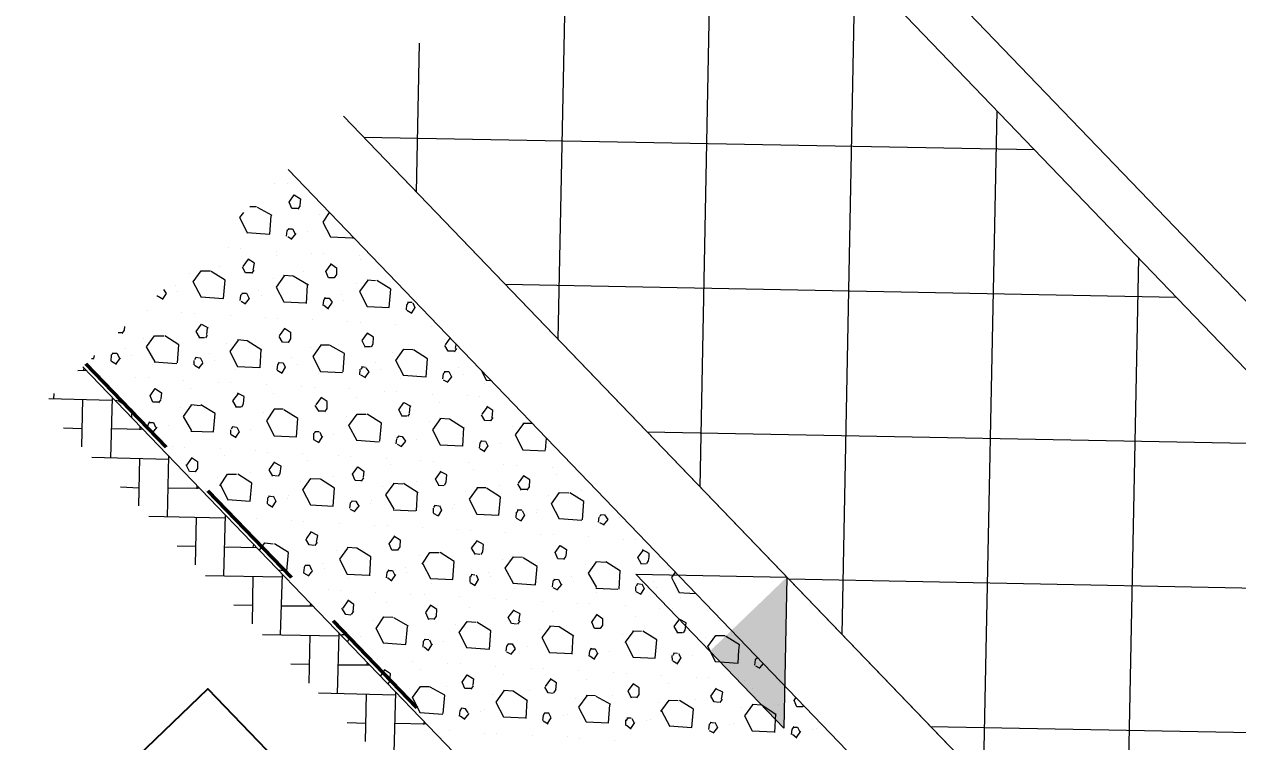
# Model space of a CAD drawing. Header units: metres. Extents: x 2687650.8 to 2687727.1, y 1234407.3 to 1234484.3.
# Drawn here: x 2687709.152 to 2687712.348, y 1234447.924 to 1234449.815 of the extents above; entities that cross this region are included whole.
import ezdxf

# ---------------------------------------------------------------- set-up
doc = ezdxf.new("R2010")
doc.units = ezdxf.units.M
for name, color, linetype in [('PDF_A__BEMH', 7, 'Continuous'), ('PDF_E_BETON', 7, 'Continuous'), ('PDF_Klappschnitt', 7, 'Continuous'), ('PDF_Text', 7, 'Continuous')]:
    doc.layers.add(name, color=color, linetype=linetype)
doc.layers.add('PDF_E_Klapschnitte', color=7, linetype='Continuous', true_color=0x7f7f7f)
doc.layers.add('PDF_E_Schnitte_1_50', color=7, linetype='Continuous', true_color=0x7f7f7f)
doc.styles.add('PDF Arial', font='arial.ttf')

# ---------------------------------------------------------------- blocks, each defined once
blk = doc.blocks.new('A$C1c84ec86')
at = {"layer": 'PDF_A__BEMH', "lineweight": 20}
blk.add_lwpolyline([(4547.53, 4005.65), (4575.68, 3977.5), (4519.37, 3977.5)], close=True, dxfattribs=at)
at = {"layer": 'PDF_A__BEMH', "transparency": 33554559}
blk.add_solid([(4547.53, 4005.65), (4547.53, 3977.5), (4575.68, 3977.5)], dxfattribs=at)
at = {"layer": 'PDF_E_BETON', "lineweight": 18}
for points in [[(4378.83, 3908.71), (4380.31, 3910.4)], [(4378.83, 3898.12), (4390.68, 3909.76)], [(4379.88, 3909.76), (4379.46, 3910.4)], [(4401.47, 3898.97), (4390.26, 3910.4)], [(4395.97, 3904.47), (4401.9, 3910.4)], [(4397.88, 3895.58), (4412.27, 3909.76)], [(4401.47, 3909.76), (4400.84, 3910.4)], [(4423.06, 3898.97), (4411.63, 3910.4)], [(4417.56, 3904.47), (4423.49, 3910.4)], [(4419.47, 3895.58), (4433.65, 3909.76)], [(4423.06, 3909.76), (4422.43, 3910.4)], [(4444.44, 3898.97), (4433.22, 3910.4)], [(4439.15, 3904.47), (4445.08, 3910.4)], [(4441.06, 3895.58), (4455.24, 3909.76)], [(4444.44, 3909.76), (4444.02, 3910.4)], [(4466.03, 3898.97), (4454.82, 3910.4)], [(4460.74, 3904.47), (4466.46, 3910.4)], [(4462.65, 3895.58), (4476.83, 3909.76)], [(4466.03, 3909.76), (4465.61, 3910.4)], [(4487.62, 3898.97), (4476.41, 3910.4)], [(4482.33, 3904.47), (4488.05, 3910.4)], [(4484.03, 3895.58), (4498.42, 3909.76)], [(4487.62, 3909.76), (4487.2, 3910.4)], [(4509.21, 3898.97), (4498, 3910.4)], [(4503.71, 3904.47), (4509.64, 3910.4)], [(4509.21, 3909.76), (4508.79, 3910.4)], [(4394.07, 3895.58), (4385.18, 3904.47)], [(4415.66, 3895.58), (4406.77, 3904.47)], [(4437.25, 3895.58), (4428.36, 3904.47)], [(4458.84, 3895.58), (4449.95, 3904.47)], [(4480.43, 3895.58), (4471.54, 3904.47)], [(4501.81, 3895.58), (4492.92, 3904.47)], [(4379.88, 3898.97), (4378.83, 3900.03)], [(4387.08, 3895.58), (4390.68, 3898.97)], [(4408.67, 3895.58), (4412.27, 3898.97)], [(4430.26, 3895.58), (4433.65, 3898.97)], [(4451.85, 3895.58), (4455.24, 3898.97)], [(4473.44, 3895.58), (4476.83, 3898.97)], [(4494.82, 3895.58), (4498.42, 3898.97)]]:
    blk.add_lwpolyline(points, dxfattribs=at)
at = {"layer": 'PDF_E_Klapschnitte', "lineweight": 18}
for points in [[(4393.22, 3983.21), (4393.22, 3983.21)], [(4394.7, 3985.33), (4395.34, 3982.37), (4399.57, 3981.1), (4403.8, 3985.12)], [(4404.01, 3985.12), (4403.8, 3985.33)], [(4408.25, 3983.21), (4408.25, 3983.21)], [(4414.6, 3980.25), (4415.23, 3976.65), (4419.47, 3975.38), (4423.7, 3979.4), (4420.52, 3983), (4416.29, 3981.94)], [(4417.14, 3984.48), (4417.14, 3984.48)], [(4426.03, 3983.85), (4426.87, 3984.7)], [(4426.24, 3983.85), (4426.45, 3983.21)], [(4426.24, 3983.21), (4427.3, 3982.16)], [(4427.09, 3984.7), (4428.36, 3984.27), (4428.78, 3982.58)], [(4434.92, 3983.85), (4434.92, 3983.85)], [(4441.06, 3983.21), (4440.63, 3985.33)], [(4443.81, 3983.64), (4442.75, 3982.58), (4441.06, 3983)], [(4443.6, 3984.48), (4442.96, 3985.33)], [(4444.02, 3983.64), (4443.81, 3984.7)], [(4452.7, 3985.33), (4455.24, 3984.48), (4456.09, 3985.33)], [(4455.45, 3983.64), (4455.45, 3983.64)], [(4470.06, 3983.64), (4471.75, 3985.33)], [(4470.27, 3983.64), (4470.9, 3980.04), (4475.14, 3978.77), (4479.37, 3982.79)], [(4479.37, 3983), (4477.25, 3985.33)], [(4505.62, 3984.7), (4505.62, 3984.7)], [(4512.81, 3983.85), (4512.81, 3983.85)], [(4519.37, 3981.52), (4519.16, 3982.37), (4518.53, 3983.21), (4517.89, 3983.85), (4515.99, 3983.21)], [(4518.32, 3980.46), (4516.62, 3980.89), (4516.2, 3983.21)], [(4524.45, 3984.48), (4524.45, 3984.48)], [(4526.15, 3985.33), (4526.57, 3983.64), (4527.84, 3983.21), (4530.8, 3982.37), (4531.65, 3983.21), (4533.98, 3985.33)], [(4539.48, 3984.48), (4539.48, 3984.48)], [(4543.29, 3984.7), (4543.29, 3984.7)], [(4550.7, 3976.65), (4546.26, 3977.92), (4545.62, 3981.52), (4547.32, 3983.21)], [(4550.49, 3976.65), (4554.94, 3980.67), (4552.61, 3983.21), (4551.76, 3984.27), (4547.53, 3983.21)], [(4557.26, 3985.12), (4557.48, 3985.33), (4557.48, 3984.48), (4558.32, 3983.43)], [(4560.02, 3983.85), (4558.75, 3983.43)], [(4559.59, 3985.33), (4559.8, 3983.85)], [(4566.15, 3985.12), (4566.15, 3985.12)], [(4575.04, 3985.33), (4575.04, 3984.91), (4573.99, 3983.85), (4572.29, 3984.48), (4572.08, 3985.33)], [(4581.61, 3983.64), (4581.61, 3983.64)], [(4379.25, 3980.25), (4379.25, 3980.25)], [(4381.58, 3982.58), (4381.58, 3982.58)], [(4388.14, 3980.04), (4387.08, 3978.98), (4385.39, 3979.62), (4384.96, 3981.94), (4386.87, 3982.37), (4387.93, 3981.1)], [(4388.35, 3980.04), (4388.14, 3981.1)], [(4409.31, 3982.58), (4409.31, 3982.58)], [(4414.39, 3980.25), (4416.08, 3981.73)], [(4428.99, 3982.58), (4427.51, 3982.16)], [(4447.62, 3981.52), (4447.62, 3981.52)], [(4449.95, 3981.31), (4449.95, 3981.31)], [(4457.14, 3980.25), (4457.14, 3980.25)], [(4463.49, 3978.77), (4462.22, 3980.25), (4460.32, 3979.83)], [(4460.95, 3977.5), (4460.53, 3979.83)], [(4468.79, 3981.1), (4468.79, 3981.1)], [(4483.81, 3981.1), (4483.81, 3981.1)], [(4485.93, 3980.67), (4485.93, 3980.67)], [(4495.03, 3973.05), (4490.59, 3974.32), (4489.95, 3977.92), (4491.65, 3979.62)], [(4499.27, 3977.29), (4496.09, 3980.89), (4491.86, 3979.83)], [(4493.55, 3982.58), (4493.55, 3982.58)], [(4501.59, 3981.73), (4502.44, 3982.37), (4503.92, 3982.16), (4504.13, 3980.25)], [(4501.81, 3981.73), (4501.81, 3981.1)], [(4501.81, 3980.89), (4502.65, 3979.83)], [(4504.35, 3980.46), (4503.08, 3980.04)], [(4510.48, 3981.52), (4510.48, 3981.52)], [(4519.37, 3981.31), (4518.32, 3980.25)], [(4524.03, 3979.62), (4524.03, 3979.62)], [(4531.86, 3981.73), (4531.86, 3981.73)], [(4570.18, 3980.67), (4570.18, 3980.67)], [(4577.16, 3979.4), (4578.01, 3980.25), (4579.28, 3979.83)], [(4577.16, 3979.62), (4577.37, 3978.77), (4578.22, 3977.71)], [(4579.28, 3980.04), (4579.7, 3978.13)], [(4581.18, 3982.58), (4581.18, 3982.58)], [(4394.28, 3977.71), (4394.28, 3977.71)], [(4401.47, 3976.86), (4401.47, 3976.86)], [(4404.65, 3976.23), (4406.55, 3976.65), (4407.82, 3975.38), (4408.04, 3974.32), (4406.98, 3973.27), (4405.28, 3973.9), (4404.86, 3976.23)], [(4413.12, 3977.5), (4413.12, 3977.5)], [(4428.14, 3977.5), (4428.14, 3977.5)], [(4439.15, 3969.67), (4443.6, 3973.69), (4440.42, 3977.29), (4436.19, 3976.23)], [(4445.93, 3978.13), (4446.77, 3978.98), (4448.25, 3978.56), (4448.47, 3976.86)], [(4446.14, 3978.35), (4446.14, 3977.5), (4446.98, 3976.44)], [(4448.68, 3976.86), (4447.41, 3976.44)], [(4454.82, 3978.13), (4454.82, 3978.13)], [(4463.49, 3978.98), (4463.71, 3977.92), (4462.65, 3976.86), (4460.95, 3977.29)], [(4494.82, 3973.05), (4499.27, 3977.08)], [(4522.34, 3976.65), (4521.49, 3976.02), (4521.7, 3975.38)], [(4522.34, 3976.86), (4523.61, 3976.44), (4524.03, 3974.75)], [(4525.51, 3978.98), (4525.51, 3978.98)], [(4532.71, 3978.13), (4532.71, 3978.13)], [(4539.27, 3975.81), (4539.06, 3976.65), (4537.79, 3978.13), (4535.89, 3977.5)], [(4538.21, 3974.75), (4536.31, 3975.17), (4535.89, 3977.71)], [(4544.14, 3978.98), (4544.14, 3978.98)], [(4559.38, 3978.77), (4559.38, 3978.77)], [(4562.34, 3978.77), (4562.34, 3978.77)], [(4565.31, 3975.81), (4567.21, 3977.5), (4571.66, 3978.56)], [(4574.83, 3974.96), (4571.45, 3978.56)], [(4579.91, 3978.13), (4578.43, 3977.92)], [(4380.52, 3972.63), (4384.75, 3973.9)], [(4383.48, 3966.07), (4387.93, 3970.09), (4384.75, 3973.69)], [(4390.26, 3974.54), (4391.1, 3975.38), (4392.58, 3974.96)], [(4390.47, 3974.75), (4390.47, 3973.9), (4391.31, 3972.84)], [(4393.01, 3973.27), (4391.74, 3973.05)], [(4392.58, 3975.17), (4392.8, 3973.27)], [(4399.15, 3974.54), (4399.15, 3974.54)], [(4439.36, 3969.67), (4434.92, 3970.94), (4434.28, 3974.54), (4435.98, 3976.23)], [(4465.82, 3972.42), (4466.67, 3973.27), (4467.94, 3972.84), (4468.36, 3971.15)], [(4469.84, 3975.59), (4469.84, 3975.59)], [(4477.04, 3974.75), (4477.04, 3974.75)], [(4483.6, 3972.21), (4483.39, 3973.27), (4482.12, 3974.54), (4480.22, 3974.11), (4480.64, 3971.78)], [(4488.47, 3975.38), (4488.47, 3975.38)], [(4503.71, 3975.38), (4503.71, 3975.38)], [(4509.64, 3972.21), (4511.54, 3973.9)], [(4511.54, 3974.11), (4515.99, 3975.17)], [(4519.16, 3971.57), (4515.78, 3975.17)], [(4521.7, 3975.17), (4522.55, 3974.32)], [(4524.24, 3974.75), (4522.76, 3974.32)], [(4530.17, 3975.81), (4530.17, 3975.81)], [(4539.06, 3975.59), (4538, 3974.54)], [(4545.2, 3973.48), (4545.2, 3973.48)], [(4564.04, 3973.27), (4564.04, 3973.27)], [(4565.52, 3975.81), (4566.15, 3972.21), (4570.39, 3970.94), (4574.62, 3974.96)], [(4379.04, 3971.36), (4380.31, 3972.63)], [(4412.48, 3972.63), (4412.48, 3972.63)], [(4414.17, 3972), (4414.17, 3972)], [(4421.37, 3971.15), (4421.37, 3971.15)], [(4427.93, 3968.82), (4427.72, 3969.67), (4426.45, 3970.94), (4424.55, 3970.51), (4424.97, 3968.18), (4426.87, 3967.55)], [(4432.8, 3971.78), (4432.8, 3971.78)], [(4448.04, 3971.78), (4448.04, 3971.78)], [(4450.79, 3971.57), (4450.79, 3971.57)], [(4453.97, 3968.82), (4455.87, 3970.51), (4460.32, 3971.57)], [(4463.49, 3967.97), (4460.11, 3971.57)], [(4465.82, 3972.63), (4466.03, 3971.78), (4466.88, 3970.73)], [(4468.57, 3971.15), (4467.09, 3970.73)], [(4474.5, 3972.42), (4474.5, 3972.42)], [(4482.54, 3971.15), (4480.64, 3971.57)], [(4483.39, 3972.21), (4482.33, 3971.15)], [(4489.11, 3970.73), (4489.11, 3970.73)], [(4489.53, 3969.88), (4489.53, 3969.88)], [(4509.85, 3972.21), (4510.48, 3968.61), (4514.72, 3967.55)], [(4514.72, 3967.34), (4518.95, 3971.36)], [(4541.18, 3970.3), (4542.02, 3970.94)], [(4541.39, 3970.3), (4541.6, 3969.67)], [(4542.24, 3971.15), (4543.51, 3970.73), (4543.93, 3969.03)], [(4550.07, 3970.3), (4550.07, 3970.3)], [(4552.4, 3972.42), (4552.4, 3972.42)], [(4558.75, 3970.94), (4557.69, 3972.42), (4555.78, 3971.78)], [(4558.96, 3969.88), (4557.9, 3969.03), (4556.21, 3969.46), (4555.78, 3972)], [(4559.17, 3970.09), (4558.96, 3971.15)], [(4379.04, 3969.03), (4379.25, 3967.34), (4383.69, 3966.07)], [(4392.37, 3968.18), (4392.37, 3968.18)], [(4393.22, 3967.55), (4393.22, 3967.55)], [(4398.3, 3965.22), (4400.2, 3966.91), (4404.65, 3968.18)], [(4401.05, 3969.67), (4401.05, 3969.67)], [(4407.82, 3964.37), (4404.44, 3967.97)], [(4410.15, 3968.82), (4411, 3969.67), (4412.27, 3969.46), (4412.69, 3967.55)], [(4410.15, 3969.03), (4410.36, 3968.18), (4411.21, 3967.13)], [(4412.9, 3967.55), (4411.42, 3967.34)], [(4418.83, 3968.82), (4418.83, 3968.82)], [(4427.72, 3968.61), (4426.66, 3967.55)], [(4431.53, 3966.7), (4431.53, 3966.7)], [(4439.36, 3968.61), (4439.36, 3968.61)], [(4454.18, 3968.82), (4454.82, 3965.22), (4459.05, 3963.95), (4463.28, 3967.97)], [(4477.68, 3967.76), (4477.68, 3967.76)], [(4485.51, 3966.7), (4486.35, 3967.55)], [(4485.72, 3966.91), (4485.93, 3966.07)], [(4486.57, 3967.55), (4487.84, 3967.13), (4488.26, 3965.43)], [(4494.4, 3966.7), (4494.4, 3966.7)], [(4496.73, 3969.03), (4496.73, 3969.03)], [(4503.29, 3966.49), (4502.23, 3965.43), (4500.54, 3966.07), (4500.11, 3968.4), (4502.02, 3968.82), (4503.08, 3967.55)], [(4503.5, 3966.49), (4503.29, 3967.55)], [(4508.37, 3969.67), (4508.37, 3969.67)], [(4515.78, 3966.7), (4515.78, 3966.7)], [(4523.4, 3969.67), (4523.4, 3969.67)], [(4527.42, 3969.67), (4527.42, 3969.67)], [(4529.53, 3966.49), (4531.23, 3968.18)], [(4530.38, 3963.1), (4534.61, 3961.83), (4538.85, 3965.86), (4535.67, 3969.46), (4531.44, 3968.4)], [(4541.39, 3969.46), (4542.45, 3968.61)], [(4544.14, 3969.03), (4542.66, 3968.61)], [(4565.1, 3967.76), (4565.1, 3967.76)], [(4565.52, 3968.82), (4565.52, 3968.82)], [(4398.51, 3965.22), (4399.15, 3961.62), (4403.38, 3960.35), (4407.61, 3964.37)], [(4429.84, 3963.32), (4430.68, 3963.95)], [(4430.9, 3963.95), (4432.17, 3963.74), (4432.59, 3961.83)], [(4433.86, 3966.28), (4433.86, 3966.28)], [(4441.06, 3965.43), (4441.06, 3965.43)], [(4446.56, 3962.05), (4444.87, 3962.47), (4444.44, 3964.8), (4446.35, 3965.43)], [(4447.41, 3963.95), (4446.35, 3965.22)], [(4447.83, 3963.1), (4447.62, 3963.95)], [(4452.7, 3966.07), (4452.7, 3966.07)], [(4467.73, 3966.07), (4467.73, 3966.07)], [(4469.84, 3965.64), (4469.84, 3965.64)], [(4473.87, 3963.1), (4475.56, 3964.8)], [(4474.08, 3963.1), (4474.71, 3959.51), (4478.95, 3958.24), (4483.18, 3962.26), (4480, 3965.86), (4475.77, 3964.8)], [(4485.72, 3966.07), (4486.78, 3965.01)], [(4488.47, 3965.43), (4486.99, 3965.01)], [(4508.16, 3964.8), (4508.16, 3964.8)], [(4509.43, 3964.16), (4509.43, 3964.16)], [(4528.26, 3963.95), (4528.26, 3963.95)], [(4529.75, 3966.49), (4530.38, 3962.89)], [(4543.29, 3963.95), (4543.29, 3963.95)], [(4546.26, 3963.74), (4546.26, 3963.74)], [(4554.3, 3956.12), (4558.75, 3960.14), (4555.57, 3963.74), (4551.34, 3962.68)], [(4554.09, 3965.86), (4554.09, 3965.86)], [(4561.07, 3964.59), (4561.92, 3965.22)], [(4561.29, 3964.59), (4561.29, 3963.95), (4562.13, 3962.89)], [(4561.92, 3965.43), (4563.4, 3965.01), (4563.61, 3963.32)], [(4385.39, 3961.83), (4385.39, 3961.83)], [(4391.74, 3960.35), (4390.68, 3961.83), (4388.77, 3961.41), (4389.2, 3959.08)], [(4392.16, 3959.51), (4391.95, 3960.56)], [(4397.03, 3962.68), (4397.03, 3962.68)], [(4412.06, 3962.68), (4412.06, 3962.68)], [(4418.2, 3959.51), (4419.89, 3961.2)], [(4427.51, 3958.87), (4424.33, 3962.47), (4420.1, 3961.2)], [(4430.05, 3963.32), (4430.26, 3962.68)], [(4430.05, 3962.47), (4431.11, 3961.41)], [(4432.8, 3962.05), (4431.32, 3961.62)], [(4438.73, 3963.1), (4438.73, 3963.1)], [(4447.62, 3962.89), (4446.56, 3961.83)], [(4453.76, 3960.56), (4453.76, 3960.56)], [(4472.6, 3960.35), (4472.6, 3960.35)], [(4487.62, 3960.35), (4487.62, 3960.35)], [(4505.4, 3960.99), (4506.25, 3961.83), (4507.73, 3961.41)], [(4505.62, 3961.2), (4505.62, 3960.35), (4506.46, 3959.29)], [(4507.73, 3961.62), (4507.94, 3959.72)], [(4514.29, 3960.99), (4514.29, 3960.99)], [(4516.62, 3963.32), (4516.62, 3963.32)], [(4519.8, 3962.68), (4521.7, 3963.1), (4522.97, 3961.83), (4523.18, 3960.78), (4522.13, 3959.72), (4520.43, 3960.35), (4520.01, 3962.68)], [(4550.07, 3957.18), (4549.43, 3960.78), (4551.13, 3962.47)], [(4563.83, 3963.32), (4562.56, 3962.89)], [(4383.06, 3959.72), (4383.06, 3959.72)], [(4391.95, 3959.51), (4390.89, 3958.45), (4389.2, 3958.87)], [(4396.61, 3957.6), (4396.61, 3957.6)], [(4398.09, 3957.18), (4398.09, 3957.18)], [(4418.41, 3959.51), (4419.04, 3955.91), (4423.28, 3954.64), (4427.51, 3958.66)], [(4449.74, 3957.6), (4450.58, 3958.24), (4452.06, 3958.02), (4452.28, 3956.12)], [(4449.95, 3957.6), (4449.95, 3956.97)], [(4458.63, 3957.39), (4458.63, 3957.39)], [(4460.95, 3959.72), (4460.95, 3959.72)], [(4467.52, 3957.39), (4467.3, 3958.24), (4466.03, 3959.72), (4464.13, 3959.08)], [(4466.46, 3956.33), (4464.76, 3956.75), (4464.34, 3959.08)], [(4467.52, 3957.18), (4466.46, 3956.12)], [(4498.84, 3952.52), (4494.4, 3953.79), (4493.76, 3957.39), (4495.46, 3959.08)], [(4498.63, 3952.52), (4503.08, 3956.54), (4499.9, 3960.14), (4495.67, 3959.08)], [(4508.16, 3959.72), (4506.89, 3959.29)], [(4529.32, 3958.45), (4529.32, 3958.45)], [(4536.52, 3957.6), (4536.52, 3957.6)], [(4543.08, 3955.06), (4542.87, 3956.12), (4541.6, 3957.39), (4539.7, 3956.97), (4540.12, 3954.64), (4542.02, 3954)], [(4547.95, 3958.24), (4547.95, 3958.24)], [(4550.07, 3957.39), (4554.51, 3956.12)], [(4384.96, 3954.64), (4384.96, 3954.64)], [(4394.07, 3954), (4394.91, 3954.85), (4396.39, 3954.43), (4396.61, 3952.73)], [(4394.28, 3954.21), (4394.28, 3953.37), (4395.12, 3952.31)], [(4402.96, 3954), (4402.96, 3954)], [(4405.28, 3956.12), (4405.28, 3956.12)], [(4408.46, 3955.7), (4410.36, 3956.12), (4411.63, 3954.85), (4411.85, 3953.79), (4410.79, 3952.73), (4409.09, 3953.16)], [(4409.09, 3953.37), (4408.67, 3955.7)], [(4416.93, 3956.97), (4416.93, 3956.97)], [(4431.95, 3956.97), (4431.95, 3956.97)], [(4434.71, 3956.75), (4434.71, 3956.75)], [(4443.17, 3948.92), (4438.73, 3950.19), (4438.09, 3953.79), (4439.79, 3955.48)], [(4447.41, 3953.16), (4444.23, 3956.75), (4440, 3955.7)], [(4449.95, 3956.75), (4450.79, 3955.7)], [(4452.49, 3956.33), (4451.22, 3955.91)], [(4473.02, 3955.7), (4473.02, 3955.7)], [(4473.44, 3954.85), (4473.44, 3954.85)], [(4480.85, 3954), (4480.85, 3954)], [(4487.41, 3951.67), (4487.2, 3952.52), (4485.93, 3954), (4484.03, 3953.37)], [(4492.28, 3954.85), (4492.28, 3954.85)], [(4507.52, 3954.64), (4507.52, 3954.64)], [(4511.33, 3954.85), (4511.33, 3954.85)], [(4513.45, 3951.67), (4515.35, 3953.37), (4519.8, 3954.43)], [(4522.97, 3950.83), (4519.59, 3954.43)], [(4525.3, 3955.27), (4526.15, 3956.12), (4527.42, 3955.7)], [(4525.3, 3955.48), (4525.51, 3954.64), (4526.36, 3953.58)], [(4528.05, 3954), (4526.57, 3953.79)], [(4527.42, 3955.91), (4527.84, 3954)], [(4533.98, 3955.27), (4533.98, 3955.27)], [(4542.87, 3955.06), (4541.81, 3954)], [(4387.5, 3945.54), (4383.06, 3946.81), (4382.42, 3950.4), (4384.12, 3952.1)], [(4387.29, 3945.54), (4391.74, 3949.56), (4388.56, 3953.16), (4384.33, 3952.1)], [(4396.82, 3952.73), (4395.55, 3952.31)], [(4415.44, 3951.67), (4415.44, 3951.67)], [(4417.77, 3951.46), (4417.77, 3951.46)], [(4423.28, 3953.79), (4423.28, 3953.79)], [(4436.61, 3951.25), (4436.61, 3951.25)], [(4442.96, 3948.92), (4447.41, 3952.94)], [(4451.85, 3951.25), (4451.85, 3951.25)], [(4453.76, 3950.83), (4453.76, 3950.83)], [(4459.68, 3949.98), (4464.13, 3951.04)], [(4461.59, 3952.73), (4461.59, 3952.73)], [(4467.3, 3947.44), (4463.92, 3951.04)], [(4470.48, 3952.52), (4469.63, 3951.89), (4469.84, 3951.25)], [(4469.84, 3951.04), (4470.69, 3950.19)], [(4470.48, 3952.73), (4471.75, 3952.31), (4472.17, 3950.62)], [(4478.31, 3951.89), (4478.31, 3951.89)], [(4486.35, 3950.62), (4484.45, 3951.04), (4484.03, 3953.58)], [(4487.2, 3951.46), (4486.14, 3950.62)], [(4499.9, 3951.89), (4499.9, 3951.89)], [(4513.66, 3951.67), (4514.29, 3948.08), (4518.53, 3946.81), (4522.76, 3950.83)], [(4538.21, 3950.83), (4538.21, 3950.83)], [(4549.01, 3952.73), (4549.01, 3952.73)], [(4549.64, 3953.79), (4549.64, 3953.79)], [(4380.94, 3947.65), (4380.94, 3947.65)], [(4396.18, 3947.65), (4396.18, 3947.65)], [(4413.96, 3948.29), (4414.81, 3949.13), (4416.08, 3948.71), (4416.5, 3947.02)], [(4413.96, 3948.5), (4414.17, 3947.65), (4415.02, 3946.59)], [(4422.64, 3948.29), (4422.64, 3948.29)], [(4425.18, 3950.62), (4425.18, 3950.62)], [(4431.74, 3948.08), (4431.53, 3949.13), (4430.26, 3950.4), (4428.36, 3949.98), (4428.78, 3947.65)], [(4431.53, 3948.08), (4430.47, 3947.02)], [(4457.78, 3948.08), (4459.68, 3949.77)], [(4457.99, 3948.08), (4458.63, 3944.48), (4462.86, 3943.42)], [(4472.38, 3950.62), (4470.9, 3950.19)], [(4492.07, 3949.77), (4492.07, 3949.77)], [(4493.34, 3949.35), (4493.34, 3949.35)], [(4500.54, 3948.29), (4500.54, 3948.29)], [(4506.89, 3946.81), (4505.83, 3948.29), (4503.92, 3947.65)], [(4507.1, 3945.75), (4506.04, 3944.9), (4504.35, 3945.32), (4503.92, 3947.86)], [(4512.18, 3949.13), (4512.18, 3949.13)], [(4527.21, 3948.92), (4527.21, 3948.92)], [(4530.38, 3948.92), (4530.38, 3948.92)], [(4533.34, 3945.96), (4535.04, 3947.65)], [(4533.56, 3945.96), (4534.19, 3942.36), (4538.43, 3941.09), (4542.66, 3945.11), (4539.48, 3948.71)], [(4535.25, 3947.65), (4539.48, 3948.92)], [(4544.99, 3949.56), (4545.83, 3950.4)], [(4545.2, 3949.77), (4545.41, 3948.92)], [(4545.2, 3948.92), (4546.26, 3947.86)], [(4546.05, 3950.4), (4547.32, 3949.98)], [(4547.95, 3948.29), (4546.47, 3948.08)], [(4547.32, 3950.19), (4547.74, 3948.29)], [(4402.11, 3944.69), (4404.01, 3946.38), (4408.46, 3947.44)], [(4402.32, 3944.69), (4402.96, 3941.09), (4407.19, 3939.82), (4411.42, 3943.84)], [(4411.63, 3943.84), (4408.25, 3947.44)], [(4416.71, 3947.02), (4415.23, 3946.59)], [(4430.68, 3947.02), (4428.78, 3947.44)], [(4437.67, 3945.75), (4437.67, 3945.75)], [(4444.87, 3944.9), (4444.87, 3944.9)], [(4451.43, 3942.36), (4450.37, 3941.3), (4448.68, 3941.94), (4448.25, 3944.27), (4450.16, 3944.69), (4451.22, 3943.42)], [(4456.51, 3945.54), (4456.51, 3945.54)], [(4462.86, 3943.21), (4467.09, 3947.23)], [(4471.54, 3945.54), (4471.54, 3945.54)], [(4478.52, 3938.97), (4482.76, 3937.7), (4486.99, 3941.73), (4483.81, 3945.32), (4479.58, 3944.27)], [(4489.32, 3946.17), (4490.16, 3946.81)], [(4489.53, 3946.17), (4489.74, 3945.54)], [(4489.53, 3945.54), (4490.59, 3944.48)], [(4490.38, 3947.02), (4491.65, 3946.59), (4492.07, 3944.9)], [(4492.28, 3944.9), (4490.8, 3944.48)], [(4498.21, 3946.17), (4498.21, 3946.17)], [(4507.31, 3945.96), (4507.1, 3947.02)], [(4380.52, 3942.78), (4380.52, 3942.78)], [(4382, 3942.15), (4382, 3942.15)], [(4389.2, 3941.3), (4389.2, 3941.3)], [(4394.7, 3937.92), (4393.01, 3938.34), (4392.58, 3940.67), (4394.49, 3941.3)], [(4400.84, 3941.94), (4400.84, 3941.94)], [(4415.87, 3941.94), (4415.87, 3941.94)], [(4418.83, 3941.73), (4418.83, 3941.73)], [(4423.7, 3940.67), (4422.01, 3938.97), (4422.85, 3935.38), (4427.09, 3934.11), (4431.32, 3938.13), (4428.14, 3941.73), (4423.91, 3940.67)], [(4433.65, 3942.57), (4434.49, 3943.42)], [(4433.86, 3942.78), (4433.86, 3941.94), (4434.92, 3940.88)], [(4434.71, 3943.42), (4435.98, 3943)], [(4436.61, 3941.3), (4435.13, 3940.88)], [(4435.98, 3943.21), (4436.4, 3941.3)], [(4442.54, 3942.57), (4442.54, 3942.57)], [(4451.64, 3942.36), (4451.43, 3943.42)], [(4478.52, 3938.76), (4477.68, 3942.36), (4479.37, 3944.05)], [(4509.21, 3940.46), (4510.06, 3941.3), (4511.54, 3940.88), (4511.75, 3939.19)], [(4513.24, 3943.63), (4513.24, 3943.63)], [(4520.43, 3942.57), (4520.43, 3942.57)], [(4526.78, 3941.09), (4525.51, 3942.57), (4523.61, 3942.15)], [(4524.24, 3939.82), (4523.82, 3942.15)], [(4526.99, 3940.24), (4526.78, 3941.3)], [(4532.07, 3943.42), (4532.07, 3943.42)], [(4547.1, 3943.21), (4547.1, 3943.21)], [(4379.04, 3939.82), (4380.31, 3939.61), (4380.73, 3937.7)], [(4380.94, 3937.92), (4379.46, 3937.49)], [(4386.87, 3938.97), (4386.87, 3938.97)], [(4395.55, 3939.82), (4394.49, 3941.09)], [(4395.76, 3938.76), (4394.7, 3937.7)], [(4395.97, 3938.97), (4395.76, 3939.82)], [(4407.4, 3938.76), (4407.4, 3938.76)], [(4445.5, 3937.92), (4445.5, 3937.92)], [(4457.14, 3940.88), (4457.14, 3940.88)], [(4457.57, 3940.03), (4457.57, 3940.03)], [(4464.76, 3939.19), (4464.76, 3939.19)], [(4467.94, 3938.55), (4469.84, 3938.97), (4471.11, 3937.7), (4471.33, 3936.65), (4470.27, 3935.59), (4468.57, 3936.22), (4468.15, 3938.55)], [(4476.41, 3939.82), (4476.41, 3939.82)], [(4491.43, 3939.82), (4491.43, 3939.82)], [(4495.24, 3939.82), (4495.24, 3939.82)], [(4502.65, 3931.99), (4498.21, 3933.26), (4497.57, 3936.86), (4499.27, 3938.34)], [(4502.44, 3931.99), (4506.89, 3936.01), (4503.71, 3939.61), (4499.48, 3938.55)], [(4509.43, 3940.46), (4509.43, 3939.82), (4510.27, 3938.76)], [(4511.97, 3939.19), (4510.7, 3938.76)], [(4518.1, 3940.46), (4518.1, 3940.46)], [(4526.99, 3940.03), (4525.94, 3939.19), (4524.24, 3939.61)], [(4532.92, 3937.92), (4532.92, 3937.92)], [(4533.56, 3938.97), (4533.56, 3938.97)], [(4379.04, 3937.49), (4379.25, 3937.28)], [(4399.57, 3936.86), (4399.57, 3936.86)], [(4401.9, 3936.43), (4401.9, 3936.43)], [(4409.09, 3935.59), (4409.09, 3935.59)], [(4415.66, 3933.26), (4415.44, 3934.11), (4414.17, 3935.59), (4412.27, 3934.95)], [(4414.6, 3932.2), (4412.9, 3932.62), (4412.48, 3935.16)], [(4420.74, 3936.43), (4420.74, 3936.43)], [(4435.76, 3936.22), (4435.76, 3936.22)], [(4437.88, 3935.8), (4437.88, 3935.8)], [(4446.98, 3928.39), (4442.54, 3929.66), (4441.9, 3933.26), (4443.6, 3934.95)], [(4446.77, 3928.39), (4451.22, 3932.41), (4448.04, 3936.01), (4443.81, 3934.95)], [(4453.55, 3936.86), (4454.39, 3937.7), (4455.87, 3937.28)], [(4453.76, 3937.07), (4453.76, 3936.22), (4454.6, 3935.16)], [(4456.3, 3935.59), (4455.03, 3935.16)], [(4455.87, 3937.49), (4456.09, 3935.59)], [(4462.44, 3936.86), (4462.44, 3936.86)], [(4475.98, 3934.95), (4475.98, 3934.95)], [(4483.81, 3936.86), (4483.81, 3936.86)], [(4522.13, 3936.01), (4522.13, 3936.01)], [(4531.65, 3933.47), (4531.23, 3935.16), (4529.96, 3935.59), (4529.11, 3934.74), (4529.32, 3934.11), (4530.17, 3933.05)], [(4537.79, 3934.74), (4537.79, 3934.74)], [(4540.33, 3936.86), (4540.33, 3936.86)], [(4380.1, 3932.84), (4380.1, 3932.84)], [(4395.55, 3929.03), (4392.37, 3932.62), (4388.14, 3931.57)], [(4398.72, 3934.11), (4397.88, 3933.47), (4398.09, 3932.84)], [(4398.09, 3932.62), (4398.93, 3931.78)], [(4398.72, 3934.32), (4399.99, 3933.89)], [(4400.63, 3932.2), (4399.15, 3931.78)], [(4400.2, 3933.89), (4400.42, 3932.2)], [(4406.77, 3933.26), (4406.77, 3933.26)], [(4415.66, 3933.05), (4414.6, 3931.99)], [(4473.44, 3931.14), (4474.29, 3931.99), (4475.56, 3931.57)], [(4475.56, 3931.78), (4475.98, 3929.87)], [(4477.25, 3934.32), (4477.25, 3934.32)], [(4484.66, 3933.47), (4484.66, 3933.47)], [(4491.22, 3930.93), (4491.01, 3931.99), (4489.74, 3933.26), (4487.84, 3932.84), (4488.26, 3930.51), (4490.16, 3929.87)], [(4496.09, 3934.11), (4496.09, 3934.11)], [(4511.33, 3934.11), (4511.33, 3934.11)], [(4514.29, 3933.89), (4514.29, 3933.89)], [(4517.26, 3931.14), (4519.16, 3932.84), (4523.61, 3933.89)], [(4526.78, 3930.3), (4523.4, 3933.89)], [(4531.86, 3933.47), (4530.38, 3933.05)], [(4391.31, 3925), (4386.87, 3926.06), (4386.23, 3929.66), (4387.93, 3931.35)], [(4391.1, 3924.79), (4395.55, 3928.81)], [(4418.62, 3928.39), (4417.77, 3927.76), (4417.98, 3927.12)], [(4418.62, 3928.6), (4419.89, 3928.18), (4420.31, 3926.49)], [(4421.58, 3930.72), (4421.58, 3930.72)], [(4428.99, 3929.87), (4428.99, 3929.87)], [(4435.55, 3927.54), (4435.34, 3928.39), (4434.07, 3929.87), (4432.17, 3929.24)], [(4434.49, 3926.49), (4432.59, 3926.91), (4432.17, 3929.45)], [(4440.42, 3930.72), (4440.42, 3930.72)], [(4455.66, 3930.51), (4455.66, 3930.51)], [(4471.11, 3926.7), (4467.73, 3930.3), (4463.49, 3929.24), (4461.59, 3927.54)], [(4473.44, 3931.35), (4473.65, 3930.51), (4474.5, 3929.45)], [(4476.19, 3929.87), (4474.71, 3929.66)], [(4482.12, 3931.14), (4482.12, 3931.14)], [(4491.01, 3930.93), (4489.95, 3929.87)], [(4497.15, 3928.6), (4497.15, 3928.6)], [(4515.99, 3928.39), (4515.99, 3928.39)], [(4517.47, 3931.14), (4518.1, 3927.54), (4522.34, 3926.27), (4526.57, 3930.3)], [(4531.02, 3928.39), (4531.02, 3928.39)], [(4379.88, 3923.95), (4379.67, 3925), (4379.04, 3925.64)], [(4384.75, 3927.12), (4384.75, 3927.12)], [(4399.99, 3927.12), (4399.99, 3927.12)], [(4402.74, 3926.91), (4402.74, 3926.91)], [(4405.92, 3923.95), (4407.82, 3925.64)], [(4411, 3919.08), (4415.23, 3923.31), (4412.06, 3926.91), (4407.82, 3925.85)], [(4417.98, 3926.91), (4418.83, 3926.06)], [(4420.52, 3926.49), (4419.04, 3926.06)], [(4426.45, 3927.76), (4426.45, 3927.76)], [(4435.34, 3927.33), (4434.28, 3926.49)], [(4441.06, 3925.85), (4441.06, 3925.85)], [(4441.48, 3925.22), (4441.48, 3925.22)], [(4461.8, 3927.54), (4462.44, 3923.95), (4466.67, 3922.68), (4470.9, 3926.7)], [(4493.13, 3925.43), (4493.97, 3926.27)], [(4493.34, 3925.64), (4493.34, 3924.79), (4494.4, 3923.73)], [(4494.19, 3926.27), (4495.46, 3925.85)], [(4495.46, 3926.06), (4495.88, 3924.16)], [(4502.02, 3925.43), (4502.02, 3925.43)], [(4504.35, 3927.76), (4504.35, 3927.76)], [(4510.91, 3925.22), (4509.85, 3924.16), (4508.16, 3924.79), (4507.73, 3927.12), (4509.64, 3927.54), (4510.7, 3926.27)], [(4511.12, 3925.22), (4510.91, 3926.27)], [(4379.67, 3923.95), (4379.04, 3923.31)], [(4391.31, 3923.95), (4391.31, 3923.95)], [(4406.13, 3923.95), (4406.77, 3920.35), (4411, 3919.29)], [(4429.63, 3922.89), (4429.63, 3922.89)], [(4437.46, 3922.04), (4438.3, 3922.68)], [(4437.67, 3922.04), (4437.67, 3921.41), (4438.73, 3920.35)], [(4438.3, 3922.89), (4439.79, 3922.46), (4440.21, 3920.77)], [(4446.35, 3922.04), (4446.35, 3922.04)], [(4448.68, 3924.16), (4448.68, 3924.16)], [(4455.03, 3922.68), (4453.97, 3924.16), (4452.06, 3923.52)], [(4452.49, 3921.41), (4452.06, 3923.73)], [(4455.45, 3921.83), (4455.24, 3922.89)], [(4460.32, 3925), (4460.32, 3925)], [(4467.73, 3922.04), (4467.73, 3922.04)], [(4475.35, 3924.79), (4475.35, 3924.79)], [(4479.37, 3925), (4479.37, 3925)], [(4486.57, 3916.96), (4482.33, 3918.23), (4481.49, 3921.83), (4483.18, 3923.52)], [(4483.39, 3923.52), (4487.62, 3924.79)], [(4486.35, 3916.96), (4490.8, 3920.98), (4487.62, 3924.58)], [(4496.09, 3924.16), (4494.61, 3923.95)], [(4517.05, 3922.89), (4517.05, 3922.89)], [(4517.47, 3923.95), (4517.47, 3923.95)], [(4524.24, 3922.04), (4524.24, 3922.04)], [(4381.79, 3918.44), (4382.64, 3919.29), (4384.12, 3918.87)], [(4383.48, 3921.83), (4383.48, 3921.83)], [(4384.12, 3919.08), (4384.54, 3917.17)], [(4385.81, 3921.62), (4385.81, 3921.62)], [(4393.01, 3920.77), (4393.01, 3920.77)], [(4399.57, 3918.23), (4398.51, 3917.17), (4396.82, 3917.81), (4396.39, 3920.14), (4398.3, 3920.56), (4399.36, 3919.29)], [(4399.78, 3918.23), (4399.57, 3919.29)], [(4404.65, 3921.41), (4404.65, 3921.41)], [(4419.68, 3921.41), (4419.68, 3921.41)], [(4421.79, 3920.98), (4421.79, 3920.98)], [(4426.66, 3914.63), (4425.82, 3918.23), (4427.51, 3919.92)], [(4430.68, 3913.57), (4435.13, 3917.6), (4431.95, 3921.19), (4427.72, 3920.14)], [(4440.42, 3920.77), (4438.94, 3920.35)], [(4455.24, 3921.62), (4454.18, 3920.77), (4452.49, 3921.19)], [(4460.11, 3919.92), (4460.11, 3919.92)], [(4461.38, 3919.5), (4461.38, 3919.5)], [(4480.22, 3919.29), (4480.22, 3919.29)], [(4495.24, 3919.08), (4495.24, 3919.08)], [(4498.21, 3919.08), (4498.21, 3919.08)], [(4510.7, 3915.48), (4507.52, 3919.08), (4503.29, 3917.81)], [(4506.04, 3920.98), (4506.04, 3920.98)], [(4515.14, 3920.35), (4513.87, 3920.56), (4513.02, 3919.92), (4513.24, 3919.08), (4514.08, 3918.02)], [(4515.35, 3920.35), (4515.56, 3918.44)], [(4521.91, 3919.71), (4521.91, 3919.71)], [(4382, 3918.65), (4382, 3917.81), (4383.06, 3916.75)], [(4384.75, 3917.17), (4383.27, 3916.75)], [(4390.68, 3918.44), (4390.68, 3918.44)], [(4405.71, 3915.9), (4405.71, 3915.9)], [(4424.55, 3915.69), (4424.55, 3915.69)], [(4439.57, 3915.69), (4439.57, 3915.69)], [(4459.47, 3916.75), (4458.2, 3917.17), (4457.36, 3916.33), (4457.57, 3915.69), (4458.41, 3914.63)], [(4459.68, 3916.75), (4459.9, 3915.06)], [(4466.25, 3916.33), (4466.25, 3916.33)], [(4468.57, 3918.44), (4468.57, 3918.44)], [(4474.92, 3916.96), (4473.65, 3918.44), (4471.75, 3918.02)], [(4472.38, 3915.69), (4471.96, 3918.02)], [(4475.14, 3915.9), (4474.08, 3915.06), (4472.17, 3915.48)], [(4475.14, 3916.11), (4474.92, 3917.17)], [(4506.46, 3911.25), (4502.02, 3912.52), (4501.38, 3916.11), (4503.08, 3917.81)], [(4515.78, 3918.44), (4514.29, 3918.23)], [(4379.04, 3913.57), (4379.46, 3914), (4379.04, 3914.63)], [(4401.69, 3912.73), (4402.53, 3913.57), (4403.8, 3913.15)], [(4401.69, 3912.94), (4401.9, 3912.09), (4402.74, 3911.03)], [(4404.01, 3913.36), (4404.23, 3911.46)], [(4410.58, 3912.73), (4410.58, 3912.73)], [(4412.9, 3915.06), (4412.9, 3915.06)], [(4416.08, 3914.42), (4417.98, 3914.84), (4419.25, 3913.57), (4419.47, 3912.52), (4418.41, 3911.46), (4416.5, 3912.09)], [(4416.71, 3912.09), (4416.29, 3914.42)], [(4426.66, 3914.84), (4430.9, 3913.57)], [(4446.14, 3910.4), (4445.71, 3912.73), (4447.41, 3914.21)], [(4453.33, 3910.4), (4455.03, 3911.88), (4451.85, 3915.48), (4447.62, 3914.42)], [(4460.11, 3915.06), (4458.63, 3914.63)], [(4481.06, 3913.79), (4481.06, 3913.79)], [(4488.47, 3912.73), (4488.47, 3912.73)], [(4494.82, 3911.25), (4493.55, 3912.73), (4491.65, 3912.3), (4492.07, 3910.4)], [(4499.9, 3913.57), (4499.9, 3913.57)], [(4506.25, 3911.25), (4510.7, 3915.27)], [(4515.14, 3913.57), (4515.14, 3913.57)], [(4383.91, 3912.09), (4383.91, 3912.09)], [(4386.66, 3911.88), (4386.66, 3911.88)], [(4391.31, 3910.4), (4391.74, 3910.82)], [(4397.66, 3910.4), (4396.18, 3911.88), (4391.95, 3910.82)], [(4404.44, 3911.46), (4402.96, 3911.25)], [(4424.97, 3911.03), (4424.97, 3911.03)], [(4479.58, 3910.4), (4479.37, 3911.03), (4478.1, 3911.46), (4477.25, 3910.61), (4477.25, 3910.4)], [(4485.93, 3910.61), (4485.93, 3910.61)], [(4495.03, 3910.4), (4494.82, 3911.46)], [(4494.82, 3910.4), (4494.82, 3910.4)]]:
    blk.add_lwpolyline(points, dxfattribs=at)
at = {"layer": 'PDF_E_Schnitte_1_50', "color": 7, "lineweight": 50}
for points in [[(4379.04, 3911.46), (4409.52, 3911.46)], [(4425.39, 3911.46), (4457.14, 3911.46)], [(4473.02, 3911.46), (4504.77, 3911.46)]]:
    blk.add_lwpolyline(points, dxfattribs=at)
at = {"layer": 'PDF_Klappschnitt', "lineweight": 18}
for points in [[(4379.04, 4143.24), (4691.67, 4143.24)], [(4379.04, 4130.75), (4691.67, 4130.75)], [(4386.66, 4005.65), (4511.54, 4130.75)], [(4514.51, 4005.65), (4389.41, 4130.75)], [(4440.42, 4005.65), (4565.52, 4130.75)], [(4568.48, 4005.65), (4443.39, 4130.75)], [(4494.4, 4005.65), (4619.28, 4130.75)], [(4622.25, 4005.65), (4497.36, 4130.75)], [(4548.16, 4005.65), (4673.26, 4130.75)], [(4676.22, 4005.65), (4551.13, 4130.75)], [(4602.14, 4005.65), (4691.67, 4095.4)], [(4460.53, 4005.65), (4379.04, 4087.36)], [(4406.77, 4005.65), (4379.04, 4033.38)], [(4692.94, 4005.65), (4379.04, 4005.65), (4692.31, 4005.65)], [(4692.94, 3910.4), (4379.04, 3910.4), (4692.94, 3910.4)]]:
    blk.add_lwpolyline(points, dxfattribs=at)
blk.add_lwpolyline([(4692.94, 3985.33), (4379.04, 3985.33)], close=True, dxfattribs=at)
at = {"layer": 'PDF_Text', "color": 162, "lineweight": 25, "true_color": 0x0033d1}
blk.add_lwpolyline([(4463.07, 3808.16), (4463.07, 3875.26), (4637.49, 3875.26), (4637.49, 3808.16)], close=True, dxfattribs=at)
at = {"layer": 'PDF_Text', "insert": (4376.5, 4287.97), "char_height": 50.0002, "attachment_point": 7, "style": 'PDF Arial'}
blk.add_mtext('Bodenaufbau 1:20', dxfattribs=at)

msp = doc.modelspace()

# ---------------------------------------------------------------- block references
at = {"xscale": 0.01, "yscale": 0.01, "zscale": 0.01, "rotation": 313.8734409291175}
msp.add_blockref('A$C1c84ec86', (2687650.7677, 1234453.3784), dxfattribs=at)

doc.saveas('drawing.dxf')
